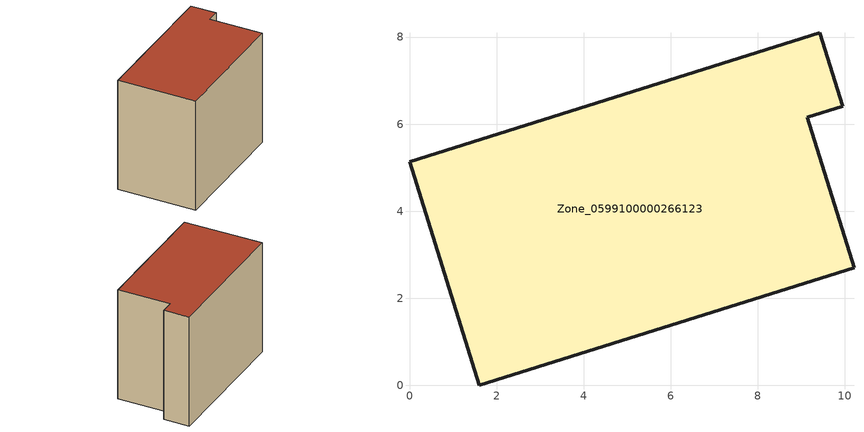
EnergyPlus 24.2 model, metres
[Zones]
Zone_0599100000266123
 floor ground (C_G): 0,5.14 9.43,8.1 9.95,6.41 9.14,6.16 10.21,2.7 1.6,0 z0
 wall outside (C_F): 1.6,0 10.21,2.7 9.14,6.16 9.95,6.41 9.43,8.1 0,5.14 1.6,0 z0:7.87
 roof outside (C_R): 9.43,8.1 0,5.14 1.6,0 10.21,2.7 9.14,6.16 9.95,6.41 z7.87
[BUILDING]
Pand.0599100000266123: North Axis=0; Terrain=City; Loads Convergence Tolerance Value=0.04; Temperature Convergence Tolerance Value=0.4; Solar Distribution=FullExterior; Maximum Number of Warmup Days=25; Minimum Number of Warmup Days=1
[Site:Location]
Rotterdam.The.Hague.AP_ZH_NLD Design_Conditions: Latitude=51.96; Longitude=4.45; Time Zone=1; Elevation=-4.5
[SITE:GROUNDTEMPERATURE:BUILDINGSURFACE]
18, 18, 18, 18, 18, 18, 18, 18, 18, 18, 18, 18
[MATERIAL] Thermal Absorptance=0.9; Solar Absorptance=0.7; Visible Absorptance=0.7
Name | Roughness | Thickness | Conductivity | Density | Specific Heat
G.TI.1975-1991 | MediumSmooth | 0.15 | 0.288461 | 540 | 1210
F.TI.1975-1991 | Rough | 0.3 | 0.230769 | 1920 | 840
R.TI.1975-1991 | MediumRough | 0.2 | 0.153846 | 1500 | 1000
[CONSTRUCTION]
C_G: G.TI.1975-1991
C_F: F.TI.1975-1991
C_R: R.TI.1975-1991
[ZONE]
Zone_0599100000266123: Type=1; Multiplier=1; Ceiling Height=Autocalculate; Volume=Autocalculate; Floor Area=autocalculate; Part of Total Floor Area=Yes
[ZONEINFILTRATION:DESIGNFLOWRATE]
Infil_Zone_0599100000266123: Zone or ZoneList or Space or SpaceList=Zone_0599100000266123; Schedule=AlwaysOn; Design Flow Rate Calculation Method=Flow/Area; Flow Rate per Floor Area=0.003; Constant Term Coefficient=1; Temperature Term Coefficient=0; Velocity Term Coefficient=0; Velocity Squared Term Coefficient=0
[HVACTEMPLATE:ZONE:IDEALLOADSAIRSYSTEM]
Zone_0599100000266123: Maximum Heating Supply Air Temperature=50; Minimum Cooling Supply Air Temperature=13; Maximum Heating Supply Air Humidity Ratio=0.0156; Minimum Cooling Supply Air Humidity Ratio=0.0077; Heating Limit=NoLimit; Cooling Limit=NoLimit; Dehumidification Control Type=ConstantSensibleHeatRatio; Cooling Sensible Heat Ratio=0.7; Dehumidification Setpoint=60; Humidification Control Type=None; Humidification Setpoint=30; Outdoor Air Method=None; Outdoor Air Flow Rate per Person=0.00944; Outdoor Air Flow Rate per Zone Floor Area=0; Outdoor Air Flow Rate per Zone=0; Demand Controlled Ventilation Type=None; Outdoor Air Economizer Type=NoEconomizer; Heat Recovery Type=None; Sensible Heat Recovery Effectiveness=0.7; Latent Heat Recovery Effectiveness=0.65
[ZONECONTROL:THERMOSTAT]
ThermostatControl_Zone_0599100000266123: Zone or ZoneList=Zone_0599100000266123; Control Type Schedule=DualSetpointControlType; Control 1=Thermostat_Zone_0599100000266123; Temperature Difference Between Cutout And Setpoint=0
[THERMOSTATSETPOINT:DUALSETPOINT]
Thermostat_Zone_0599100000266123: Heating Setpoint Temperature Schedule=HeatingSetpoint_Zone_0599100000266123; Cooling Setpoint Temperature Schedule=CoolingSetpoint_Zone_0599100000266123
[SCHEDULE:COMPACT]
HeatingSetpoint_Zone_0599100000266123: Through: 12/31, For: AllDays, Until: 24:00, 21
CoolingSetpoint_Zone_0599100000266123: Through: 12/31, For: AllDays, Until: 24:00, 24
DualSetpointControlType: Through: 12/31, For: AllDays, Until: 24:00, 4
AlwaysOn: Through: 12/31, For: AllDays, Until: 24:00, 1
